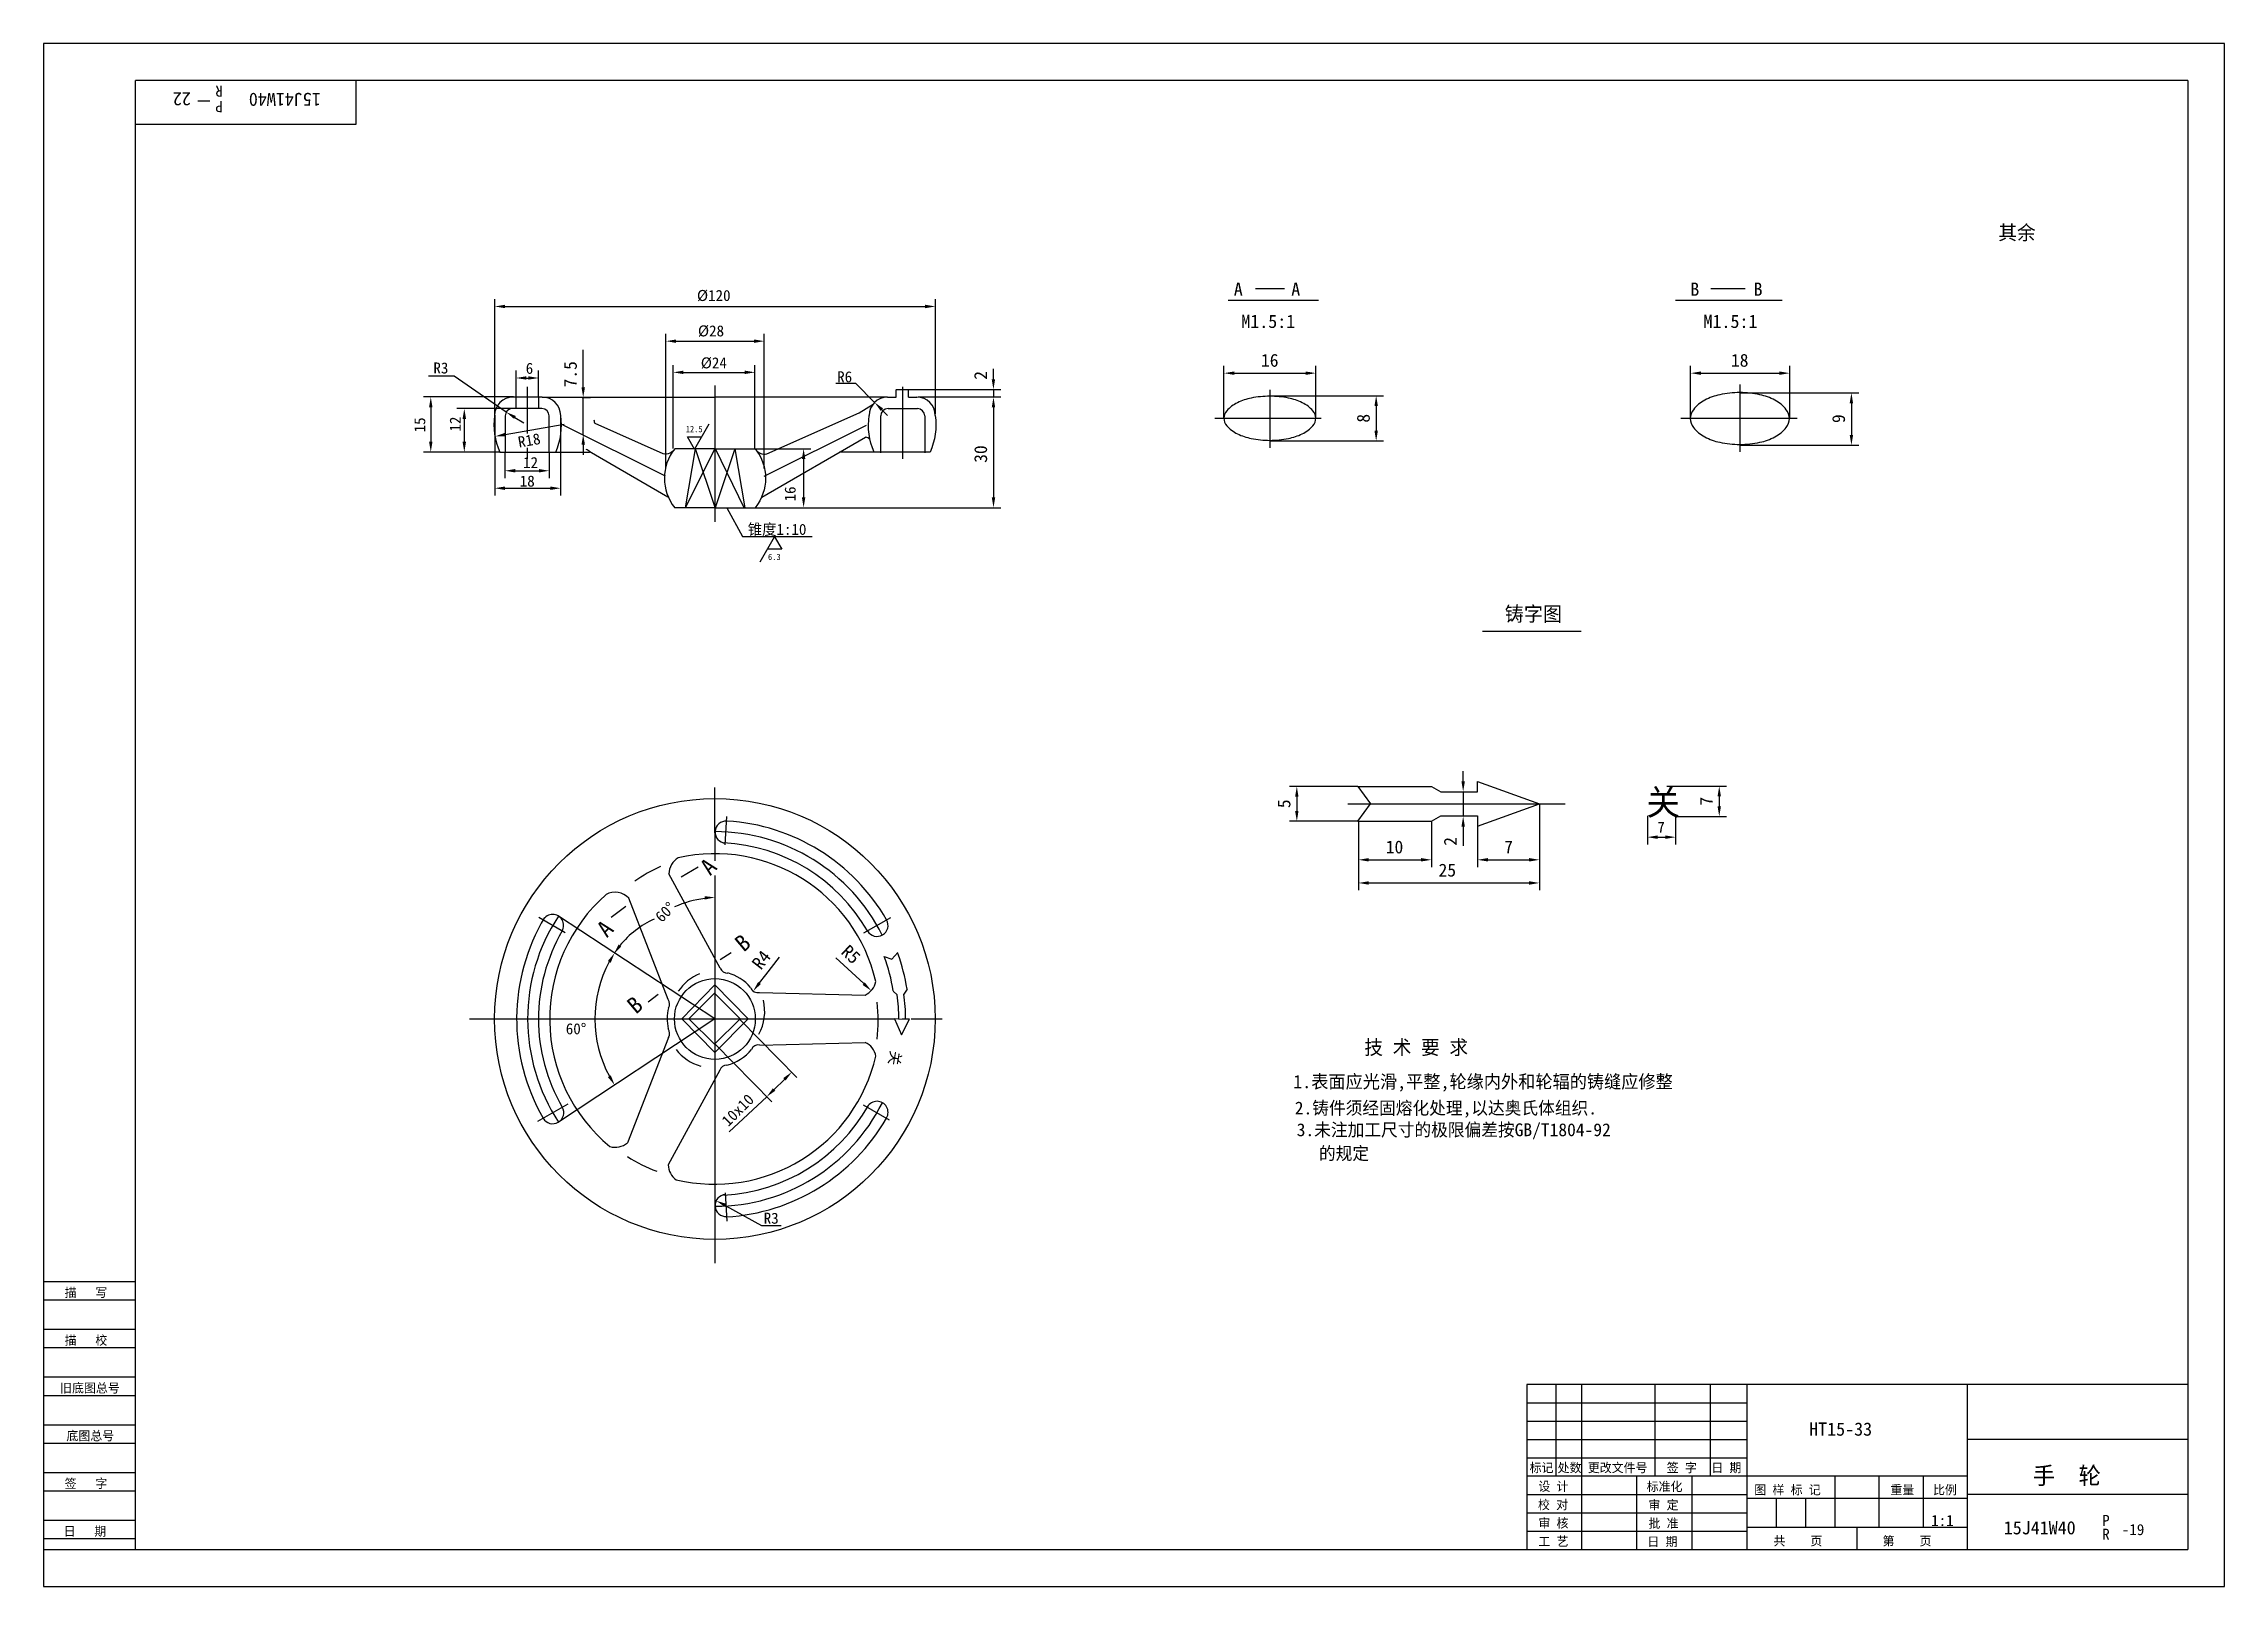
# Model space of a CAD drawing. Header units: metres. Extents: x 0 to 594, y 0 to 420.
import ezdxf

# ---------------------------------------------------------------- set-up
doc = ezdxf.new("R2010")
doc.units = ezdxf.units.M
for name, color, linetype in [('B', 3, 'Continuous'), ('C', 6, 'Continuous'), ('D', 1, 'Continuous'), ('FL', 5, 'Continuous'), ('HA', 5, 'Continuous'), ('T', 7, 'Continuous'), ('TL', 4, 'Continuous')]:
    doc.layers.add(name, color=color, linetype=linetype)

# ---------------------------------------------------------------- blocks, each defined once
blk = doc.blocks.new('TUKUN2')
at = {"layer": 'FL'}
for p, q in [((0, 420), (0, 0)), ((594, 420), (0, 420)), ((594, 0), (594, 420)), ((0, 78), (25, 78)), ((0, 70), (25, 70)), ((0, 65), (25, 65)), ((0, 57), (25, 57)), ((412, 30), (412, 55)), ((419, 10), (419, 55)), ((439, 30), (439, 55)), ((454, 30), (454, 55)), ((0, 52), (25, 52)), ((404, 50), (464, 50)), ((0, 44), (25, 44)), ((404, 45), (464, 45)), ((0, 39), (25, 39)), ((404, 40), (464, 40)), ((0, 31), (25, 31)), ((404, 35), (464, 35)), ((449, 10), (449, 30)), ((0, 26), (25, 26)), ((404, 25), (464, 25)), ((0, 18), (25, 18)), ((404, 20), (464, 20)), ((0, 13), (25, 13)), ((404, 15), (464, 15)), ((0, 0), (594, 0))]:
    blk.add_line(p, q, dxfattribs=at)
at = {"layer": 'TL'}
for p, q in [((25, 10), (25, 410)), ((584, 410), (25, 410)), ((85, 410), (85, 398)), ((584, 410), (584, 10)), ((85, 398), (25, 398)), ((0, 83), (25, 83)), ((404, 55), (404, 10)), ((584, 55), (404, 55)), ((464, 10), (464, 55)), ((524, 10), (524, 55)), ((584, 40), (524, 40)), ((524, 30), (404, 30)), ((434, 10), (434, 30)), ((488, 16), (488, 30)), ((500, 16), (500, 30)), ((512, 16), (512, 30)), ((464, 24), (524, 24)), ((472, 16), (472, 24)), ((480, 16), (480, 24)), ((584, 25), (524, 25)), ((524, 16), (464, 16)), ((494, 10), (494, 16)), ((0, 10), (584, 10))]:
    blk.add_line(p, q, dxfattribs=at)
at = {"layer": 'T'}
for s, p in [('描   写', (5.74, 78.76)), ('描   校', (5.74, 65.76)), ('旧底图总号', (4.49, 52.76)), ('底图总号', (6.22, 39.76)), ('标记', (404.75, 31.07)), ('处数', (412.38, 31.07)), ('更改文件号', (420.61, 31.07)), ('签 字', (442.1, 31.07)), ('日 期', (454.23, 31.07)), ('签   字', (5.74, 26.76)), ('校 对', (407.05, 20.99)), ('设 计', (407.14, 25.99)), ('标准化', (436.65, 25.93)), ('审 定', (437.13, 20.93)), ('图 样 标 记', (465.95, 25.04)), ('重量', (503.03, 25.04)), ('比例', (514.64, 25.04)), ('审 核', (407.14, 15.99)), ('批 准', (437.13, 15.93)), ('日   期', (5.45, 13.76)), ('工 艺', (407.14, 10.99)), ('日 期', (436.84, 10.93)), ('共    页', (471.18, 11.13)), ('第    页', (500.9, 11.13))]:
    blk.add_text(s, height=2.5, dxfattribs=at).set_placement(p)

msp = doc.modelspace()

# ---------------------------------------------------------------- linework, layer by layer
at = {"layer": 'B'}
for p, q in [((182.86, 163.77), (173.84, 154.54)), ((182.86, 163.77), (191.88, 154.54)), ((182.86, 145.31), (173.84, 154.54)), ((182.86, 145.31), (191.88, 154.54))]:
    msp.add_line(p, q, dxfattribs=at)
at = {"layer": 'C'}
for p, q in [((182.84, 326.97), (182.84, 289.79)), ((462, 327.22), (462, 308.85)), ((131.75, 326.54), (131.75, 313.85)), ((233.97, 326.54), (233.97, 306.92)), ((334, 325.78), (334, 310)), ((169.43, 302.22), (141.55, 316.13)), ((196.29, 302.22), (224.17, 316.13)), ((319, 318), (348, 318)), ((445.99, 318), (477.62, 318)), ((131.75, 309.98), (131.75, 306.92)), ((182.84, 205.17), (182.84, 217.51)), ((185.67, 201.84), (186.13, 209.61)), ((355.23, 213.03), (414.42, 213.03)), ((182.84, 205.17), (182.84, 197.53)), ((182.84, 193.55), (182.84, 88)), ((142.08, 177.93), (134.88, 182.09)), ((223.43, 177.88), (230.79, 182.13)), ((116, 154.47), (231.76, 154.47)), ((236.27, 154.47), (244.75, 154.47)), ((142.76, 131.31), (134.52, 126.55)), ((223.25, 131.08), (230.35, 126.98)), ((185.67, 107.17), (186.13, 99.39))]:
    msp.add_line(p, q, dxfattribs=at)
for start, end in [(26.61, 89.95), (146.69, 213.39), (270.06, 333.46)]:
    msp.add_arc((182.84, 154.47), 51, start, end, dxfattribs=at)
at = {"layer": 'D'}
for p, q in [((45.26, 404.34), (41.98, 404.34)), ((122.87, 318.95), (122.87, 350.44)), ((125.67, 348.44), (240.11, 348.44)), ((242.91, 319.23), (242.91, 350.44)), ((322.62, 350.17), (347.22, 350.17)), ((444.52, 350.17), (473.59, 350.17)), ((169.49, 304.34), (169.49, 341)), ((172.29, 339), (193.49, 339)), ((196.29, 304.34), (196.29, 341)), ((146.97, 329.22), (146.97, 336.65)), ((111.86, 329.46), (104.87, 329.46)), ((125.99, 319.67), (111.86, 329.46)), ((128.7, 323.82), (128.7, 330.97)), ((131.5, 328.97), (132.01, 328.97)), ((134.81, 323.82), (134.81, 330.97)), ((146.97, 326.42), (146.97, 329.22)), ((171.48, 309.82), (171.48, 332.51)), ((174.28, 330.51), (190.95, 330.51)), ((193.75, 309.82), (193.75, 332.51)), ((221.2, 327.48), (215.74, 327.48)), ((226.35, 322.32), (221.2, 327.48)), ((258.71, 328.63), (258.71, 331.43)), ((321.5, 318), (321.5, 332.29)), ((324.3, 330.29), (343.74, 330.29)), ((346.54, 317.99), (346.54, 332.29)), ((448.62, 317.99), (448.62, 332.29)), ((451.42, 330.29), (472.8, 330.29)), ((475.6, 317.99), (475.6, 332.29)), ((128.02, 323.81), (103.45, 323.81)), ((105.45, 321.01), (105.45, 311.6)), ((146.71, 323.62), (148.97, 323.62)), ((146.97, 313.63), (146.97, 323.62)), ((235.53, 325.83), (260.71, 325.83)), ((238.21, 323.82), (260.71, 323.82)), ((258.73, 323.75), (256.73, 323.75)), ((258.71, 325.83), (258.71, 323.82)), ((258.73, 320.95), (258.73, 296.47)), ((334.03, 324.14), (364.96, 324.14)), ((362.96, 321.34), (362.96, 314.64)), ((461.9, 324.91), (494.41, 324.91)), ((492.41, 322.11), (492.41, 313.48)), ((127.81, 320.63), (112.59, 320.63)), ((114.59, 317.83), (114.59, 311.6)), ((122.87, 318.83), (122.87, 296.96)), ((125.7, 313.56), (134.5, 315.13)), ((128.39, 318.23), (130.79, 316.79)), ((134.5, 315.13), (141.76, 316.43)), ((140.81, 318.73), (140.81, 296.96)), ((181.22, 316.36), (177.32, 309.6)), ((228.33, 320.34), (229.88, 318.78)), ((146.97, 310.83), (146.97, 308.03)), ((177.32, 309.6), (175.36, 312.98)), ((175.36, 312.98), (179.27, 312.98)), ((193.75, 309.73), (209.01, 309.73)), ((334.03, 311.84), (364.96, 311.84)), ((461.9, 310.68), (494.41, 310.68)), ((124.37, 308.8), (103.45, 308.8)), ((115.02, 308.8), (112.59, 308.8)), ((125.66, 308.69), (125.66, 301.72)), ((128.46, 303.72), (134.9, 303.72)), ((137.7, 308.8), (137.7, 301.72)), ((207.01, 306.93), (207.01, 296.47)), ((125.67, 298.96), (138.01, 298.96)), ((186.1, 293.67), (190.34, 285.81)), ((193.87, 293.67), (209.01, 293.67)), ((209.01, 293.67), (260.73, 293.67)), ((190.34, 285.81), (202.56, 285.81)), ((195.18, 278.96), (199.08, 285.72)), ((199.08, 285.72), (201.04, 282.34)), ((202.56, 285.81), (209.3, 285.81)), ((201.04, 282.34), (197.13, 282.34)), ((386.66, 219.14), (386.66, 221.94)), ((358, 217.79), (339.35, 217.79)), ((341.35, 214.99), (341.35, 211.08)), ((386.66, 216.34), (386.66, 209.65)), ((442.1, 217.88), (458.41, 217.88)), ((456.41, 215.08), (456.41, 212.38)), ((358, 208.28), (339.35, 208.28)), ((358.16, 208.3), (358.16, 195.8)), ((378, 208.28), (378, 195.8)), ((407.43, 212.94), (407.43, 195.8)), ((436.83, 209.74), (436.83, 201.97)), ((444.37, 209.58), (458.41, 209.58)), ((444.52, 209.44), (444.52, 201.97)), ((386.66, 206.85), (386.66, 204.05)), ((386.66, 204.05), (386.66, 201.62)), ((390.6, 206.92), (390.6, 195.8)), ((439.63, 203.97), (441.72, 203.97)), ((360.96, 197.8), (375.2, 197.8)), ((393.4, 197.8), (404.63, 197.8)), ((358.16, 195.8), (358.16, 189.5)), ((360.96, 191.5), (404.63, 191.5)), ((407.43, 195.8), (407.43, 189.5)), ((182.84, 154.47), (140.22, 182.47)), ((194.99, 164.27), (196.72, 166.48)), ((196.72, 166.48), (200.47, 171.27)), ((220.13, 167.09), (215.78, 171.12)), ((223.37, 164.09), (220.13, 167.09)), ((182.84, 154.47), (140.26, 126.4)), ((189.62, 154.36), (205.17, 138.57)), ((182.82, 147.67), (198.38, 131.88)), ((198.97, 135.27), (201.77, 138.03)), ((196.97, 133.3), (186.76, 123.71)), ((185.71, 103.75), (185.89, 103.67)), ((185.79, 103.64), (195.53, 98.26)), ((195.53, 98.26), (200.88, 98.26))]:
    msp.add_line(p, q, dxfattribs=at)
for centre, radius, start, end in [((182.88, 160.96), 26.43, 96.07, 114.75), ((177.39, 157.68), 26.43, 114.75, 140.62), ((182.84, 154.47), 32.7, 151.6, 208.48)]:
    msp.add_arc(centre, radius, start, end, dxfattribs=at)
for points in [[(125.67, 348.91), (125.67, 347.98), (122.87, 348.44)], [(240.11, 348.91), (240.11, 347.98), (242.91, 348.44)], [(172.29, 339.46), (172.29, 338.53), (169.49, 339)], [(193.49, 339.46), (193.49, 338.53), (196.29, 339)], [(131.5, 329.44), (131.5, 328.51), (128.7, 328.97)], [(132.01, 329.44), (132.01, 328.51), (134.81, 328.97)], [(174.28, 330.98), (174.28, 330.04), (171.48, 330.51)], [(190.95, 330.98), (190.95, 330.04), (193.75, 330.51)], [(258.24, 328.63), (259.17, 328.63), (258.71, 325.83)], [(324.3, 330.75), (324.3, 329.82), (321.5, 330.29)], [(343.74, 330.75), (343.74, 329.82), (346.54, 330.29)], [(451.42, 330.75), (451.42, 329.82), (448.62, 330.29)], [(472.8, 330.75), (472.8, 329.82), (475.6, 330.29)], [(104.99, 321.01), (105.92, 321.01), (105.45, 323.81)], [(146.51, 326.42), (147.44, 326.42), (146.97, 323.62)], [(228, 320.01), (228.66, 320.67), (226.35, 322.32)], [(258.26, 320.95), (259.19, 320.95), (258.73, 323.75)], [(362.5, 321.34), (363.43, 321.34), (362.96, 324.14)], [(491.94, 322.11), (492.87, 322.11), (492.41, 324.91)], [(114.12, 317.83), (115.06, 317.83), (114.59, 320.63)], [(128.15, 317.83), (128.63, 318.63), (125.99, 319.67)], [(104.99, 311.6), (105.92, 311.6), (105.45, 308.8)], [(114.12, 311.6), (115.06, 311.6), (114.59, 308.8)], [(125.78, 313.1), (125.61, 314.02), (122.94, 313.07)], [(146.51, 310.83), (147.44, 310.83), (146.97, 313.63)], [(206.54, 306.93), (207.48, 306.93), (207.01, 309.73)], [(362.5, 314.64), (363.43, 314.64), (362.96, 311.84)], [(491.94, 313.48), (492.87, 313.48), (492.41, 310.68)], [(128.46, 304.19), (128.46, 303.25), (125.66, 303.72)], [(134.9, 304.19), (134.9, 303.25), (137.7, 303.72)], [(125.67, 299.43), (125.67, 298.5), (122.87, 298.96)], [(138.01, 299.43), (138.01, 298.5), (140.81, 298.96)], [(206.54, 296.47), (207.48, 296.47), (207.01, 293.67)], [(258.26, 296.47), (259.19, 296.47), (258.73, 293.67)], [(340.88, 214.99), (341.81, 214.99), (341.35, 217.79)], [(386.19, 219.14), (387.13, 219.14), (386.66, 216.34)], [(455.95, 215.08), (456.88, 215.08), (456.41, 217.88)], [(340.88, 211.08), (341.81, 211.08), (341.35, 208.28)], [(386.19, 206.85), (387.13, 206.85), (386.66, 209.65)], [(455.95, 212.38), (456.88, 212.38), (456.41, 209.58)], [(439.63, 204.44), (439.63, 203.5), (436.83, 203.97)], [(441.72, 204.44), (441.72, 203.5), (444.52, 203.97)], [(360.96, 198.27), (360.96, 197.34), (358.16, 197.8)], [(375.2, 198.27), (375.2, 197.34), (378, 197.8)], [(393.4, 198.27), (393.4, 197.34), (390.6, 197.8)], [(404.63, 198.27), (404.63, 197.34), (407.43, 197.8)], [(360.96, 191.96), (360.96, 191.03), (358.16, 191.5)], [(404.63, 191.96), (404.63, 191.03), (407.43, 191.5)], [(180.02, 187.9), (180.07, 186.97), (182.84, 187.58)], [(153.68, 170.26), (154.48, 169.78), (155.51, 172.42)], [(157.34, 174.18), (156.59, 174.73), (155.31, 172.2)], [(195.36, 163.98), (194.63, 164.56), (193.27, 162.06)], [(223.05, 163.74), (223.68, 164.43), (225.42, 162.18)], [(154.5, 139.11), (153.7, 138.63), (155.54, 136.47)], [(201.45, 138.36), (202.1, 137.7), (203.77, 139.99)], [(198.64, 135.6), (199.3, 134.93), (196.97, 133.3)], [(185.5, 103.33), (185.91, 104.17), (183.19, 104.98)]]:
    msp.add_solid(points, dxfattribs=at)
at = {"layer": 'FL'}
msp.add_line((232.94, 154.45), (231.76, 154.47), dxfattribs=at)
at = {"layer": 'HA'}
for p, q in [((182.84, 309.72), (174.74, 293.66)), ((177.51, 309.74), (182.92, 293.57)), ((188.25, 309.72), (182.89, 293.66)), ((182.92, 309.74), (190.83, 293.57))]:
    msp.add_line(p, q, dxfattribs=at)
at = {"layer": 'TL'}
for p, q in [((330.12, 353.35), (337.95, 353.35)), ((454.09, 353.35), (463.48, 353.35)), ((128.66, 323.78), (127.84, 323.78)), ((128.63, 323.77), (128.63, 320.65)), ((134.66, 323.78), (128.66, 323.78)), ((135.84, 323.78), (134.66, 323.78)), ((134.76, 323.77), (134.76, 320.65)), ((135.84, 323.78), (182.86, 323.78)), ((229.88, 323.78), (182.86, 323.78)), ((229.88, 323.78), (232.19, 323.78)), ((235.59, 325.78), (232.16, 325.78)), ((232.19, 323.78), (232.19, 325.69)), ((235.59, 323.78), (235.59, 325.78)), ((235.59, 323.78), (237.88, 323.78)), ((125.7, 318.64), (125.7, 308.78)), ((128.66, 320.64), (127.7, 320.64)), ((134.66, 320.64), (128.66, 320.64)), ((135.7, 320.64), (134.66, 320.64)), ((137.7, 308.64), (137.7, 318.64)), ((168.73, 308.31), (150.22, 316.56)), ((196.99, 308.31), (222.12, 319.51)), ((228.02, 308.64), (228.02, 318.64)), ((230.02, 320.64), (238.02, 320.64)), ((240.02, 318.64), (240.02, 308.78)), ((170.07, 296.53), (148.58, 308.97)), ((177.51, 309.72), (171.9, 309.72)), ((177.47, 309.72), (174.74, 293.66)), ((182.9, 309.72), (177.51, 309.72)), ((182.82, 309.72), (188.11, 309.72)), ((188.11, 309.72), (193.82, 309.72)), ((188.25, 309.72), (190.98, 293.66)), ((195.65, 296.53), (223.86, 312.86)), ((124.27, 308.78), (125.76, 308.78)), ((125.7, 308.78), (125.7, 308.64)), ((125.76, 308.78), (137.74, 308.78)), ((137.74, 308.78), (139.52, 308.78)), ((139.52, 308.78), (145.88, 308.78)), ((145.88, 308.78), (148.73, 308.78)), ((219.84, 308.78), (216.81, 308.78)), ((226.2, 308.78), (219.84, 308.78)), ((227.98, 308.78), (226.2, 308.78)), ((239.98, 308.78), (227.98, 308.78)), ((241.45, 308.78), (239.98, 308.78)), ((240.02, 308.78), (240.02, 308.64)), ((174.58, 293.66), (171.9, 293.66)), ((182.9, 293.66), (174.58, 293.66)), ((182.82, 293.66), (191.04, 293.66)), ((191.04, 293.66), (193.82, 293.66)), ((391.91, 260.01), (418.77, 260.01)), ((358, 217.79), (378, 217.79)), ((358, 217.79), (361.45, 213.03)), ((378, 217.79), (380.6, 216.29)), ((380.6, 216.29), (390.6, 216.29)), ((390.6, 219.15), (407.49, 213.03)), ((390.6, 216.29), (390.6, 219.15)), ((358, 208.28), (361.45, 213.03)), ((358, 208.28), (378, 208.28)), ((378, 208.28), (380.6, 209.78)), ((380.6, 209.78), (390.6, 209.78)), ((390.6, 206.92), (407.49, 213.03)), ((390.6, 209.78), (390.6, 206.92)), ((184.29, 168.3), (170.33, 193.96)), ((178.25, 195.82), (173.68, 193.12)), ((158.57, 185.06), (154.63, 182.06)), ((170.14, 159.74), (159.38, 187.34)), ((187.27, 172.49), (184.29, 170.59)), ((231, 170.78), (232.68, 172.59)), ((228.99, 171.45), (231, 170.78)), ((167.42, 161.11), (164.66, 159.02)), ((182.72, 161.45), (175.7, 154.54)), ((182.72, 161.45), (189.75, 154.54)), ((195.02, 161.71), (223.74, 160.99)), ((231.43, 162.08), (232.51, 161.08)), ((235.17, 162.58), (234.34, 161.25)), ((182.72, 147.63), (175.7, 154.54)), ((182.72, 147.63), (189.75, 154.54)), ((231.76, 154.47), (233.7, 150.15)), ((232.94, 154.45), (234.73, 154.47)), ((233.7, 150.15), (235.88, 154.46)), ((235.88, 154.46), (233.84, 154.46)), ((170.19, 149.47), (159, 120.77)), ((195.1, 147.38), (223.74, 148.09)), ((184.15, 140.53), (170.11, 114.72))]:
    msp.add_line(p, q, dxfattribs=at)
msp.add_lwpolyline([(222.12, 319.51), (225.91, 321.84)], dxfattribs=at)
for points in [[(334, 324, 0.05), (328.94, 323.5, 0.06), (325.16, 322.24, 0.1), (322.25, 320.01, 0.18), (321.5, 318, 0.18), (322.25, 315.99, 0.1), (325.16, 313.76, 0.06), (328.94, 312.5, 0.05), (334, 312, 0.05), (339.06, 312.5, 0.06), (342.84, 313.76, 0.1), (345.75, 315.99, 0.18), (346.5, 318, 0.18), (345.75, 320.01, 0.1), (342.84, 322.24, 0.06), (339.06, 323.5, 0.05)], [(462.02, 325, 0.05), (456.57, 324.41, 0.07), (452.47, 322.93, 0.11), (449.36, 320.35, 0.17), (448.52, 317.94, 0.17), (449.36, 315.52, 0.11), (452.47, 312.94, 0.07), (456.57, 311.46, 0.05), (462.02, 310.87, 0.05), (467.47, 311.46, 0.07), (471.56, 312.94, 0.11), (474.68, 315.52, 0.17), (475.52, 317.94, 0.17), (474.68, 320.35, 0.11), (471.56, 322.93, 0.07), (467.47, 324.41, 0.05)]]:
    msp.add_lwpolyline(points, format="xyb", close=True, dxfattribs=at)
for points in [[(122.84, 318.78, 0.14), (124.27, 308.78, 0.14)], [(139.52, 308.78, 0.14), (140.84, 318.78, 0.14)], [(149.89, 317.58, 0.14), (150.22, 316.56, 0.14)], [(226.2, 308.78, -0.14), (224.88, 318.78, -0.14)], [(242.88, 318.78, -0.14), (241.45, 308.78, -0.14)], [(148.83, 308.83, 0.16), (147.78, 309.49, 0.16)], [(171.9, 309.72, -0.32), (168.73, 308.31, -0.12)], [(171.9, 309.72, 0.35), (171.9, 293.66, 0.35)], [(193.82, 309.72, -0.35), (193.82, 293.66, -0.35)], [(193.82, 309.72, 0.32), (196.99, 308.31, 0.12)], [(225.05, 312.27, 0.17), (223.86, 312.86, 0.17)], [(172.86, 198.34, 0.27), (170.33, 193.96, 0.27)], [(168, 196, 0.04), (161, 192, 0.04)], [(159.38, 187.34, 0.35), (153.21, 188.33, 0.35)], [(141.25, 178.42, 0.27), (141.28, 130.45, 0.27)], [(178.68, 166.8, 0.15), (172.88, 162, 0.15)], [(184.29, 168.3, 0.34), (186.35, 166.98, 0.34)], [(192.58, 163.07, 0.41), (195.02, 161.71, 0.41)], [(223.74, 160.99, 0.25), (226.67, 164.67, 0.25)], [(170.2, 157.49, 0.31), (170.14, 159.74, 0.31)], [(194.81, 150.33, 0.19), (196.04, 159.61, 0.19)], [(227, 149, 0.06), (227, 159, 0.06)], [(170.19, 149.47, 0.32), (170.12, 151.77, 0.32)], [(172.28, 146.13, 0.16), (178.98, 141.65, 0.16)], [(195.1, 147.38, 0.36), (192.84, 146.16, 0.36)], [(226.68, 144.3, 0.26), (223.74, 148.09, 0.26)], [(186.08, 141.87, 0.32), (184.15, 140.53, 0.32)], [(154.21, 119.75, 0.26), (159, 120.77, 0.26)], [(159, 117, 0.05), (167, 113, 0.05)], [(170.11, 114.72, 0.24), (172.33, 110.71, 0.24)]]:
    msp.add_lwpolyline(points, format="xyb", dxfattribs=at)
for radius in [60, 11]:
    msp.add_circle((182.84, 154.47), radius, dxfattribs=at)
for centre, radius, start, end in [((127.84, 318.78), 5, 90, 180), ((135.84, 318.78), 5, 0, 90), ((229.88, 318.78), 5, 90, 180), ((237.88, 318.78), 5, 0, 90), ((127.7, 318.64), 2, 90, 180), ((135.7, 318.64), 2, 0, 90), ((230.02, 318.64), 2, 90, 180), ((238.02, 318.64), 2, 0, 90), ((185.89, 205.34), 3, 86.74, 266.42), ((182.84, 154.47), 54, 29.98, 86.42), ((182.84, 154.47), 48, 29.98, 87.09), ((182.84, 154.47), 45, 13.1, 102.82), ((182.84, 154.47), 45, 131.19, 230.49), ((182.84, 154.47), 54, 149.18, 210.02), ((138.65, 179.92), 3, 330, 150), ((227.01, 179.95), 3, 210, 30), ((182.7, 154.43), 53.1, 8.83, 19.64), ((182.84, 154.47), 13, 41.46, 74.35), ((182.7, 154.43), 49.32, 8.93, 20.19), ((182.8, 154.47), 50.14, 359.99, 7.58), ((182.8, 154.47), 51.98, 0, 7.49), ((182.84, 154.47), 13, 166.54, 191.96), ((182.84, 154.47), 45, 256.49, 346.94), ((182.84, 154.47), 13, 284.41, 320.3), ((182.84, 154.47), 48, 272.89, 330.63), ((227.01, 129.05), 3, 330, 150), ((138.68, 128.95), 3, 210, 30), ((182.84, 154.47), 54, 273.42, 329.94), ((185.89, 103.67), 3, 93.58, 273.26)]:
    msp.add_arc(centre, radius, start, end, dxfattribs=at)

# ---------------------------------------------------------------- block references
at = {"layer": 'D'}
msp.add_blockref('TUKUN2', (0, 0), dxfattribs=at)

# ---------------------------------------------------------------- texts
for s, height, rotation, p in [('22', 3.6, 180, (40.11, 406.72)), ('R', 3, 180, (48.82, 408.55)), ('P', 3, 180, (48.82, 404.34)), ('15J41W40', 3.6, 180, (75.49, 406.58)), ('7.5', 3.5, 90, (145.22, 326.42)), ('2', 3.5, 90, (256.96, 328.49)), ('15', 3, 90, (103.95, 314.16)), ('12', 3, 90, (113.61, 314.4)), ('8', 3.5, 90, (361.21, 316.82)), ('9', 3.5, 90, (490.66, 316.71)), ('R18', 3, 10.12, (129.51, 310)), ('30', 3.5, 90, (256.98, 305.88)), ('16', 3, 90, (204.83, 295.36)), ('5', 3.5, 90, (339.6, 211.86)), ('7', 3.5, 90, (454.66, 212.56)), ('2', 3.5, 90, (384.91, 201.62)), ('A', 4.5, 45, (181.57, 193.29)), ('60%%d', 3, 45, (168.37, 180.55)), ('A', 4.5, 45, (153.42, 176.41)), ('B', 4.5, 40, (190.67, 172.51)), ('R4', 3.5, 52, (195.39, 167.62)), ('R5', 3.5, 317.17, (216.97, 172.4)), ('B', 4.5, 40, (161.31, 155.61)), ('10x10', 3, 45, (186.53, 125.01))]:
    msp.add_text(s, height=height, rotation=rotation, dxfattribs=at).set_placement(p)
for s, height, p in [('其余', 3.9, (532.43, 366.6)), ('%%c120', 3, (177.96, 349.94)), ('A', 3.6, (324.18, 351.35)), ('A', 3.6, (339.83, 351.35)), ('B', 3.6, (448.53, 351.35)), ('B', 3.6, (465.75, 351.35)), ('M1.5:1', 3.6, (326.22, 342.6)), ('M1.5:1', 3.6, (452.12, 342.6)), ('%%c28', 3, (178.23, 340.3)), ('R3', 3, (106.17, 330.2)), ('6', 3, (131.32, 330.11)), ('%%c24', 3, (179, 331.6)), ('16', 3.5, (331.6, 332.04)), ('18', 3.5, (459.61, 332.04)), ('R6', 3, (216.15, 327.8)), ('12.5', 1.7, (174.89, 314.21)), ('12', 3, (130.6, 304.46)), ('18', 3, (129.69, 299.41)), ('锥度1:10', 3, (191.81, 286.27)), ('6.3', 1.7, (197.3, 279.41)), ('铸字图', 4, (398, 262.75)), ('关', 7, (436.6, 209.99)), ('7', 3, (439.55, 205.15)), ('10', 3.5, (365.58, 199.55)), ('7', 3.5, (397.85, 199.55)), ('25', 3.5, (379.96, 193.25)), ('60%%d', 3, (142.23, 150.3)), ('技 术 要 求', 3.9, (359.74, 144.79)), ('1.表面应光滑,平整,轮缘内外和轮辐的铸缝应修整', 3.6, (340.37, 135.62)), ('2.铸件须经固熔化处理,以达奥氏体组织.', 3.5, (340.79, 128.48)), ('3.未注加工尺寸的极限偏差按GB/T1804-92', 3.5, (341.32, 122.56)), ('  的规定', 3.5, (342.62, 116.13)), ('R3', 3, (196.14, 98.73)), ('HT15-33', 3.6, (480.9, 41.02)), ('手  轮', 4.68, (541.81, 27.82)), ('1:1', 3, (514.14, 16.44)), ('P', 3, (560.72, 16.45)), ('15J41W40', 3.6, (533.9, 14.16)), ('R', 3, (560.72, 12.7)), ('-19', 3, (566.08, 13.95))]:
    msp.add_text(s, height=height, dxfattribs=at).set_placement(p)
at = {"layer": 'TL'}
msp.add_text('关', height=3, rotation=260, dxfattribs=at).set_placement((230.75, 145.98))

doc.saveas('drawing.dxf')
